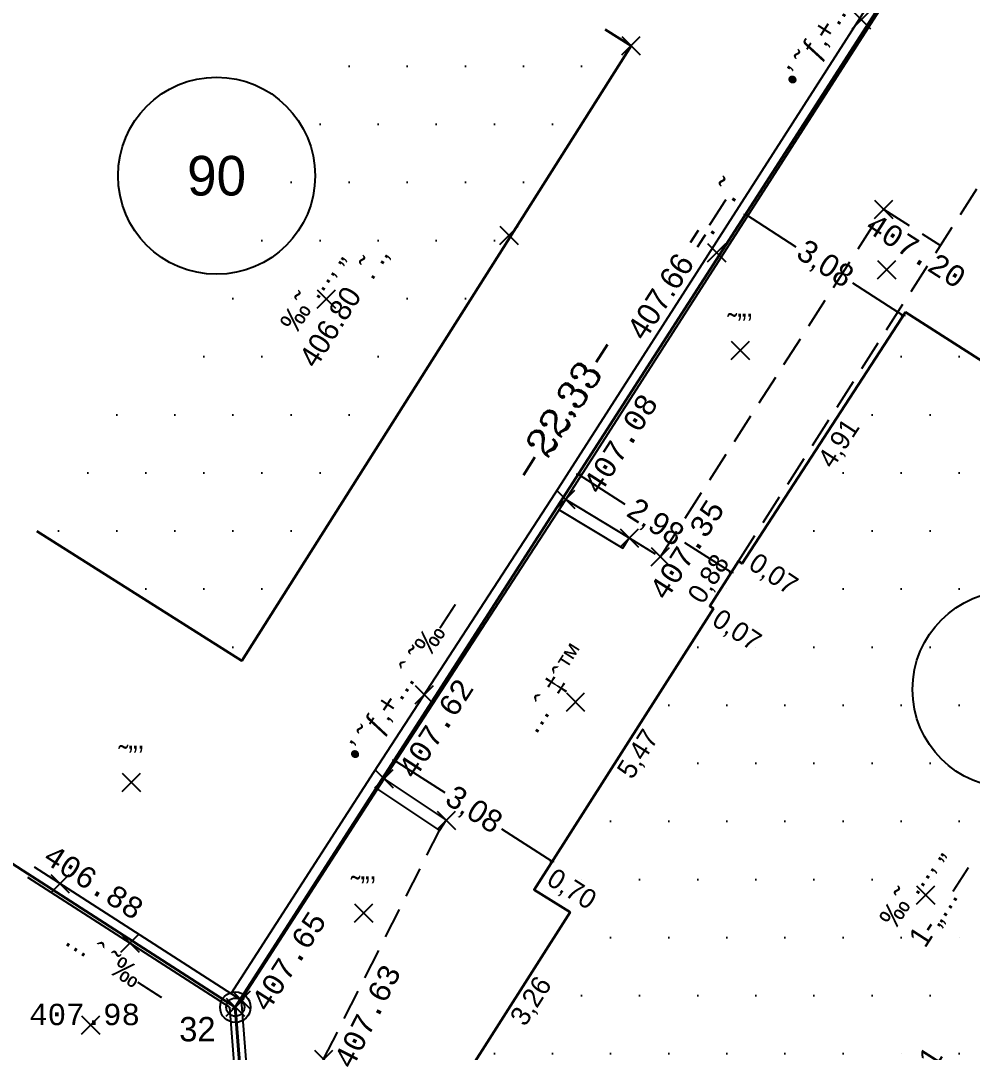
# Model space of a CAD drawing. Extents: x 193057 to 193206, y 598463 to 598548.
# Drawn here: x 193076.84 to 193092.44, y 598502.44 to 598519.36 of the extents above; entities that cross this region are included whole.
import ezdxf
from ezdxf.enums import TextEntityAlignment as Align

# ---------------------------------------------------------------- set-up
doc = ezdxf.new("R2010")
doc.units = 0
doc.header["$PDMODE"] = 3
doc.header["$PDSIZE"] = 0.15
doc.linetypes.add('DASHED', pattern=[0.75, 0.5, -0.25])
for name, color, linetype in [('0-GV-MS', 10, 'Continuous'), ('BAIT', 190, 'Continuous'), ('BETON', 1, 'Continuous'), ('BETON-L', 10, 'DASHED'), ('BP', 12, 'Continuous'), ('DIM', 115, 'Continuous'), ('DIM-BAIT', 114, 'Continuous'), ('ENH', 2, 'Continuous'), ('ES-L', 3, 'DASHED'), ('KIR', 32, 'Continuous'), ('OVI-KIR', 7, 'Continuous'), ('POCODE', 3, 'Continuous'), ('POELEV', 7, 'Continuous'), ('RIZUF', 10, 'Continuous'), ('RIZUF-L', 10, 'DASHED'), ('VAR', 7, 'Continuous')]:
    doc.layers.add(name, color=color, linetype=linetype)
doc.layers.add('BAIT-L', color=190, linetype='Continuous', lineweight=30)
doc.layers.add('GVUL', color=220, linetype='Continuous', lineweight=40)
doc.layers.add('PO', color=2, linetype='Continuous', plot=False)
doc.layers.add('PONAME', color=4, linetype='Continuous', plot=False)
doc.styles.add('HEBTXT', font='hebtxt.shx')
doc.styles.add('M', font='monotxt')
doc.styles.add('ROMANC', font='romanc')
doc.styles.add('TRHEBTXT', font='HEBTXT.SHX')
doc.dimstyles.new('DIST TO GVUL', dxfattribs={"dimtxt": 0.37, "dimasz": 0.05, "dimexe": 0, "dimexo": 0, "dimgap": 0, "dimtad": 0, "dimzin": 0, "dimtxsty": 'Standard', "dimblk": 'OBLIQUE', "dimcen": 0, "dimse1": 1, "dimse2": 1, "dimadec": 0, "dimazin": 0, "dimtfac": 1, "dimtofl": 0, "dimtmove": 0, "dimatfit": 3, "dimldrblk": 'OBLIQUE', "dimfxl": 0, "dimtolj": 1, "dimtzin": 0, "dimarcsym": 0})
doc.dimstyles.new('GV-TOTAL', dxfattribs={"dimtxt": 0.45, "dimasz": 0, "dimexe": 0.18, "dimexo": 0.0625, "dimgap": 0.25, "dimtad": 1, "dimzin": 0, "dimtxsty": 'ROMANC', "dimblk": 'NONE', "dimcen": 0, "dimse1": 1, "dimse2": 1, "dimsd1": 1, "dimsd2": 1, "dimclrd": 256, "dimclrt": 256, "dimaunit": 1, "dimazin": 0, "dimtfac": 1, "dimtofl": 0, "dimtmove": 2, "dimatfit": 3, "dimldrblk": 'NONE', "dimfxl": 0, "dimtolj": 1, "dimtzin": 0, "dimarcsym": 0})
doc.dimstyles.new('MIVNIM', dxfattribs={"dimtxt": 0.32, "dimasz": 0, "dimexe": 0.18, "dimexo": 0.0625, "dimgap": 0, "dimtad": 0, "dimzin": 0, "dimtxsty": 'HEBTXT', "dimblk": 'NONE', "dimcen": 0, "dimse1": 1, "dimse2": 1, "dimsd1": 1, "dimsd2": 1, "dimclrd": 256, "dimclrt": 256, "dimaunit": 1, "dimazin": 0, "dimtfac": 1, "dimtofl": 0, "dimtmove": 2, "dimatfit": 3, "dimldrblk": 'NONE', "dimfxl": 0, "dimtolj": 1, "dimtzin": 0, "dimarcsym": 0})
pattern_1 = [(0, (0, 0), (0.47625, 0.9524999999999999), [0, -0.9524999999999999])]

# ---------------------------------------------------------------- blocks, each defined once
blk = doc.blocks.new('PO0')
at = {"layer": 'PO'}
blk.add_point((0, 0), dxfattribs=at)
at = {"layer": 'POCODE', "style": 'HEBTXT'}
blk.add_attdef('CODE', text='', height=0.4, dxfattribs=at).set_placement((0, -0.5623510060150467), align=Align.CENTER)
at = {"layer": 'POELEV', "style": 'M'}
blk.add_attdef('ELEV', text='', height=0.35, dxfattribs=at).set_placement((0.8099999999976717, 0), align=Align.RIGHT)
at = {"layer": 'PONAME', "color": 0, "style": 'HEBTXT'}
blk.add_attdef('NAME', (0, 0.3599999999860302), '', height=0.4, dxfattribs=at)
blk = doc.blocks.new('POKIR')
at = {"layer": 'PO', "color": 30}
blk.add_point((0, 0), dxfattribs=at)
at = {"layer": 'POELEV', "style": 'M'}
blk.add_attdef('ELEV', text='', height=0.35, dxfattribs=at).set_placement((0.8099999999976717, 0), align=Align.RIGHT)
at = {"layer": 'PONAME', "color": 30, "style": 'HEBTXT'}
blk.add_attdef('NAME', (0, 0.3599999999860302), '', height=0.4, dxfattribs=at)
blk = doc.blocks.new('POPB')
at = {"layer": 'PO', "color": 1}
blk.add_point((0, 0), dxfattribs=at)
at = {"layer": 'POELEV', "style": 'M'}
blk.add_attdef('ELEV', text='', height=0.35, dxfattribs=at).set_placement((0.8099999999976717, 0), align=Align.RIGHT)
at = {"layer": 'PONAME', "color": 1, "style": 'HEBTXT'}
blk.add_attdef('NAME', (0, 0.3599999999860302), '', height=0.4, dxfattribs=at)
blk = doc.blocks.new('GKR')
at = {"layer": 'PO'}
blk.add_point((0, 0), dxfattribs=at)
at = {"color": 0, "style": 'HEBTXT', "flags": 8}
blk.add_attdef('DESC', (-0.1177442427136892, 0.2047972419210069), '', height=0.375, dxfattribs=at)
at = {"layer": 'POELEV', "color": 0, "style": 'HEBTXT'}
blk.add_attdef('ELEV', text='', height=0.375, dxfattribs=at).set_placement((-0.3345727723605378, 0.2047972419210069), align=Align.RIGHT)
at = {"layer": 'PONAME', "color": 6, "style": 'HEBTXT'}
blk.add_attdef('NAME', (-0.002143017215079368, 0.6637596836861475), '', height=0.35, dxfattribs=at)
blk = doc.blocks.new('DMVNE')
at = {"layer": 'PO', "color": 7}
blk.add_point((0, 0), dxfattribs=at)
at = {"color": 7, "style": 'HEBTXT', "flags": 8}
blk.add_attdef('BaitType', text='', height=0.35, dxfattribs=at).set_placement((0, 0), align=Align.BOTTOM_CENTER)
blk.add_attdef('TXT', text='', height=0.35, dxfattribs=at).set_placement((0, 0), align=Align.TOP_CENTER)
blk = doc.blocks.new('SBT')
at = {"layer": 'PO'}
blk.add_point((0, 0), dxfattribs=at)
at = {"color": 0, "style": 'HEBTXT', "flags": 8}
blk.add_attdef('COVER_TYPE', text='', height=0.35, dxfattribs=at).set_placement((0, 0.25), align=Align.CENTER)
blk = doc.blocks.new('SAFAR')
at = {"layer": 'PO'}
blk.add_point((0, 0), dxfattribs=at)
at = {"color": 0, "style": 'HEBTXT', "flags": 8}
blk.add_attdef('COVER_TYPE', text='', height=0.35, dxfattribs=at).set_placement((0, 0.25), align=Align.CENTER)
blk = doc.blocks.new('KIRBT')
at = {"layer": 'PO'}
blk.add_point((0, 0), dxfattribs=at)
at = {"color": 0, "style": 'HEBTXT', "flags": 8}
blk.add_attdef('KIR_TYPE', text='', height=0.35, dxfattribs=at).set_placement((0, 0.25), align=Align.CENTER)
at = {"layer": 'OVI-KIR', "color": 0, "style": 'HEBTXT', "flags": 9}
blk.add_attdef('KIR_OVI', text='', height=0.35, dxfattribs=at).set_placement((-1.483333333333334, 0.25), align=Align.RIGHT)
blk = doc.blocks.new('*D33')
at = {"layer": 'Defpoints', "color": 0}
for p in [(193091.35, 598514.5800000001), (193091.1743301451, 598514.3055476758), (193096.74, 598511.13)]:
    blk.add_point(p, dxfattribs=at)
at = {"layer": 'DIM-BAIT', "insert": (193093.869330145, 598512.5805476758), "char_height": 0.32, "attachment_point": 5, "rotation": 327.3777405678256, "style": 'HEBTXT'}
blk.add_mtext('\\A1; 6,40 ', dxfattribs=at)
blk = doc.blocks.new('_None')
blk = doc.blocks.new('*D34')
at = {"layer": 'Defpoints', "color": 0}
for p in [(193091.3500000001, 598514.58), (193088.67, 598510.46), (193088.9013281607, 598510.3095244002)]:
    blk.add_point(p, dxfattribs=at)
at = {"layer": 'DIM-BAIT', "insert": (193090.2413281607, 598512.3695244002), "char_height": 0.32, "attachment_point": 5, "rotation": 56.95658424290339, "style": 'HEBTXT'}
blk.add_mtext('\\A1; 4,91 ', dxfattribs=at)
blk = doc.blocks.new('*D35')
at = {"layer": 'Defpoints', "color": 0}
for p in [(193088.61, 598510.5), (193088.6657139117, 598510.4535708675), (193088.67, 598510.46)]:
    blk.add_point(p, dxfattribs=at)
at = {"layer": 'DIM-BAIT', "insert": (193089.122020561, 598510.3008051971), "char_height": 0.32, "attachment_point": 5, "rotation": 326.30993244836594, "style": 'HEBTXT'}
blk.add_mtext('\\A1; 0,07 ', dxfattribs=at)
blk = doc.blocks.new('*D36')
at = {"layer": 'Defpoints', "color": 0}
for p in [(193088.61, 598510.5), (193088.0564603707, 598509.8130589537), (193088.14, 598509.76)]:
    blk.add_point(p, dxfattribs=at)
at = {"layer": 'DIM-BAIT', "insert": (193088.1076225874, 598510.1472932376), "char_height": 0.32, "attachment_point": 5, "rotation": 57.578935237102485, "style": 'HEBTXT'}
blk.add_mtext('\\A1; 0,88 ', dxfattribs=at)
blk = doc.blocks.new('*D37')
at = {"layer": 'Defpoints', "color": 0}
for p in [(193088.14, 598509.76), (193088.1915524107, 598509.707328616), (193088.2, 598509.72)]:
    blk.add_point(p, dxfattribs=at)
at = {"layer": 'DIM-BAIT', "insert": (193088.5224460153, 598509.3812896082), "char_height": 0.32, "attachment_point": 5, "rotation": 326.3099324611931, "style": 'HEBTXT'}
blk.add_mtext('\\A1; 0,07 ', dxfattribs=at)
blk = doc.blocks.new('*D38')
at = {"layer": 'Defpoints', "color": 0}
for p in [(193088.2000000001, 598509.7200000001), (193085.26, 598505.1100000001), (193085.4796369293, 598504.9699278586)]:
    blk.add_point(p, dxfattribs=at)
at = {"layer": 'DIM-BAIT', "insert": (193086.9496369293, 598507.2749278586), "char_height": 0.32, "attachment_point": 5, "rotation": 57.4725487204803, "style": 'HEBTXT'}
blk.add_mtext('\\A1; 5,47 ', dxfattribs=at)
blk = doc.blocks.new('*D39')
at = {"layer": 'Defpoints', "color": 0}
for p in [(193085.26, 598505.1099999999), (193085.85, 598504.74), (193085.910222809, 598504.8360309657)]:
    blk.add_point(p, dxfattribs=at)
at = {"layer": 'DIM-BAIT', "insert": (193085.8160070395, 598505.1342987857), "char_height": 0.32, "attachment_point": 5, "rotation": 327.9074086727099, "style": 'HEBTXT'}
blk.add_mtext('\\A1; 0,70 ', dxfattribs=at)
blk = doc.blocks.new('*D40')
at = {"layer": 'Defpoints', "color": 0}
for p in [(193085.8500000001, 598504.74), (193084.0999999999, 598501.9899999999), (193084.3208449617, 598501.8494622969)]:
    blk.add_point(p, dxfattribs=at)
at = {"layer": 'DIM-BAIT', "insert": (193085.1958449619, 598503.224462297), "char_height": 0.32, "attachment_point": 5, "rotation": 57.52880770871992, "style": 'HEBTXT'}
blk.add_mtext('\\A1; 3,26 ', dxfattribs=at)
blk = doc.blocks.new('*D41')
at = {"layer": 'Defpoints', "color": 0}
for p in [(193084.1, 598501.99), (193084.8271636686, 598501.7160603607), (193084.74, 598501.58)]:
    blk.add_point(p, dxfattribs=at)
at = {"layer": 'DIM-BAIT', "insert": (193084.6489130612, 598502.000544142), "char_height": 0.32, "attachment_point": 5, "rotation": 327.3553598623991, "style": 'HEBTXT'}
blk.add_mtext('\\A1; 0,76 ', dxfattribs=at)
blk = doc.blocks.new('_Oblique')
at = {"color": 0, "linetype": 'ByBlock', "lineweight": -2}
blk.add_line((-0.5, -0.5), (0.5, 0.5), dxfattribs=at)
blk = doc.blocks.new('*D65')
at = {"layer": 'Defpoints', "color": 0}
for p in [(193082.9680186557, 598507.235891629), (193082.6715626112, 598506.7750221342), (193085.26, 598505.11)]:
    blk.add_point(p, dxfattribs=at)
at = {"layer": 'DIM', "color": 0, "lineweight": -2}
for p, q in [((193082.9680186557, 598507.235891629), (193083.7954675292, 598506.7036320135)), ((193085.5564560446, 598505.5708694948), (193084.7290071711, 598506.1031291103))]:
    blk.add_line(p, q, dxfattribs=at)
at = {"layer": 'DIM', "color": 0, "lineweight": -2, "xscale": 0.05, "yscale": 0.05, "zscale": 0.05}
for p, rotation in [((193082.9680186557, 598507.235891629), 147.248696404225), ((193085.5564560446, 598505.5708694948), 327.248696404225)]:
    blk.add_blockref('_Oblique', p, dxfattribs=dict(at, rotation=rotation))
at = {"layer": 'DIM', "color": 0, "insert": (193084.2622373501, 598506.4033805619), "char_height": 0.37, "attachment_point": 5, "rotation": 327.24869640422503}
blk.add_mtext('\\A1;3,08', dxfattribs=at)
blk = doc.blocks.new('*D66')
at = {"layer": 'Defpoints', "color": 0}
for p in [(193085.9839644976, 598511.9244701286), (193085.6301677943, 598511.374459053), (193088.14, 598509.76)]:
    blk.add_point(p, dxfattribs=at)
at = {"layer": 'DIM', "color": 0, "lineweight": -2}
for p, q in [((193085.9839644976, 598511.9244701286), (193086.7461791227, 598511.43417269)), ((193088.4937967033, 598510.3100110756), (193087.7315820782, 598510.8003085143))]:
    blk.add_line(p, q, dxfattribs=at)
at = {"layer": 'DIM', "color": 0, "lineweight": -2, "xscale": 0.05, "yscale": 0.05, "zscale": 0.05}
for p, rotation in [((193085.9839644976, 598511.9244701286), 147.2486964042377), ((193088.4937967033, 598510.3100110756), 327.2486964042377)]:
    blk.add_blockref('_Oblique', p, dxfattribs=dict(at, rotation=rotation))
at = {"layer": 'DIM', "color": 0, "insert": (193087.2388806005, 598511.1172406022), "char_height": 0.37, "attachment_point": 5, "rotation": 327.2486964042377}
blk.add_mtext('\\A1;2,98', dxfattribs=at)
blk = doc.blocks.new('*D67')
at = {"layer": 'Defpoints', "color": 0}
for p in [(193088.7627037365, 598516.244288101), (193088.7261717193, 598516.187495559), (193091.35, 598514.58)]:
    blk.add_point(p, dxfattribs=at)
at = {"layer": 'DIM', "color": 0, "lineweight": -2}
for p, q in [((193088.7261717193, 598516.187495559), (193089.5530500301, 598515.6556029601)), ((193091.3134679828, 598514.523207458), (193090.486589672, 598515.0551000569))]:
    blk.add_line(p, q, dxfattribs=at)
at = {"layer": 'DIM', "color": 0, "lineweight": -2, "xscale": 0.05, "yscale": 0.05, "zscale": 0.05}
for p, rotation in [((193088.7261717193, 598516.187495559), 147.2486964041257), ((193091.3134679828, 598514.523207458), 327.2486964041257)]:
    blk.add_blockref('_Oblique', p, dxfattribs=dict(at, rotation=rotation))
at = {"layer": 'DIM', "color": 0, "insert": (193090.019819851, 598515.3553515086), "char_height": 0.37, "attachment_point": 5, "rotation": 327.24869640412567}
blk.add_mtext('\\A1;3,08', dxfattribs=at)
blk = doc.blocks.new('*D82')
at = {"layer": 'Defpoints', "color": 0}
for p in [(193092.2244098068, 598522.1102025392), (193092.4447873693, 598521.9684438532), (193080.3619663287, 598503.1845321055)]:
    blk.add_point(p, dxfattribs=at)
at = {"layer": 'DIM', "insert": (193085.7474675877, 598512.9984040493), "char_height": 0.45, "attachment_point": 5, "rotation": 57.248698973523084, "style": 'ROMANC'}
blk.add_mtext('\\A1;-22,33- ', dxfattribs=at)
blk = doc.blocks.new('*D83')
at = {"layer": 'Defpoints', "color": 0}
for p in [(193080.3619663287, 598503.1845321053), (193081.5585546092, 598487.903130459), (193081.8683989145, 598487.9273923738)]:
    blk.add_point(p, dxfattribs=at)
at = {"layer": 'DIM', "insert": (193081.8349357088, 598495.4338271016), "char_height": 0.45, "attachment_point": 5, "rotation": 274.47732807384943, "style": 'ROMANC'}
blk.add_mtext('\\A1;-15,33- ', dxfattribs=at)
blk = doc.blocks.new('0-number')
blk.add_circle((0, 0), 1.615720647933863)
at = {"style": 'TRHEBTXT'}
blk.add_attdef('N', text='', height=0.65, dxfattribs=at).set_placement((3.552713678800501e-15, 0), align=Align.MIDDLE_CENTER)
blk = doc.blocks.new('PO2')
at = {"layer": 'BP'}
for radius in [0.25, 0.15]:
    blk.add_circle((0, 0), radius, dxfattribs=at)
at = {"layer": 'PO'}
blk.add_point((0, 0), dxfattribs=at)
at = {"layer": 'BP', "style": 'HEBTXT'}
blk.add_attdef('NAME', (0, 0.4499999999999993), '', height=0.4, dxfattribs=at)
at = {"layer": 'POELEV', "style": 'M'}
blk.add_attdef('ELEV', text='', height=0.35, dxfattribs=at).set_placement((0.8100000000000023, 0), align=Align.RIGHT)
blk = doc.blocks.new('DGGG_1')
at = {"layer": 'PO'}
blk.add_point((0, 0), dxfattribs=at)
at = {"layer": 'POELEV', "style": 'HEBTXT', "flags": 8}
blk.add_attdef('ELEV', text='', height=0.35, dxfattribs=at).set_placement((-0.4083474905215922, -0.3456422187875869), align=Align.TOP_RIGHT)
blk.add_attdef('TAG', text='', height=0.35, dxfattribs=at).set_placement((0.1796486841271392, -0.3456422187875869), align=Align.TOP_LEFT)
at = {"layer": 'PONAME', "color": 0, "style": 'HEBTXT'}
blk.add_attdef('NAME', (-0.6961085475223197, 0.6371184896327531), '', height=0.4, dxfattribs=at)
blk = doc.blocks.new('DRZPA_3')
at = {"layer": 'PO'}
blk.add_point((0, 0), dxfattribs=at)
at = {"layer": 'POELEV', "style": 'HEBTXT', "flags": 8}
blk.add_attdef('ELEV', text='', height=0.35, dxfattribs=at).set_placement((-0.4083474905215922, -0.3456422187875869), align=Align.TOP_RIGHT)
blk.add_attdef('TAG', text='', height=0.35, dxfattribs=at).set_placement((0.1796486841271392, -0.3456422187875869), align=Align.TOP_LEFT)
at = {"layer": 'PONAME', "color": 0, "style": 'HEBTXT'}
blk.add_attdef('NAME', (-0.6961085475223197, 0.6371184896327531), '', height=0.4, dxfattribs=at)

msp = doc.modelspace()

# ---------------------------------------------------------------- hatches: boundary and pattern name
at = {"layer": 'VAR'}
h = msp.add_hatch(dxfattribs=at)
h.set_pattern_fill('DOTS', color=256, scale=0.6, style=0)
h.set_pattern_definition(pattern_1)
h.paths.add_polyline_path([(193077.11, 598510.99), (193083.4919315756, 598521.075027675), (193086.85, 598518.9500000002), (193080.4680684243, 598508.8649723252)])
h = msp.add_hatch(dxfattribs=at)
h.set_pattern_fill('DOTS', color=256, scale=0.6, style=0)
h.set_pattern_definition(pattern_1)
h.paths.add_polyline_path([(193101.14, 598509.29), (193097.21, 598511.83), (193096.74, 598511.13), (193091.35, 598514.58), (193088.67, 598510.46), (193088.61, 598510.5), (193088.14, 598509.76), (193088.2, 598509.72), (193085.26, 598505.11), (193085.85, 598504.74), (193084.1, 598501.99), (193084.74, 598501.58), (193083.62, 598499.83), (193083.92, 598496.6000000001), (193086.74, 598494.8), (193087.18, 598495.49), (193087.82, 598495.07), (193088.9, 598496.77), (193090.1586486777, 598495.9780412815), (193091.32, 598497.75), (193092.29, 598497.0900000001), (193092.92, 598498.04), (193093.42, 598497.72), (193096.01, 598501.78), (193096.98, 598501.14), (193097.79, 598502.4100000001), (193096.49, 598503.26), (193097.28, 598504.44), (193097.8, 598504.12)])

# ---------------------------------------------------------------- linework, layer by layer
at = {"layer": 'BAIT', "linetype": 'DASHED', "flags": 128}
msp.add_lwpolyline([(193088.61, 598510.5), (193092.62, 598516.76)], dxfattribs=at)
at = {"layer": 'BAIT-L', "flags": 128}
for points in [[(193077.11, 598510.99), (193080.4686776641, 598508.8659350742), (193086.85, 598518.95), (193086.4274910209, 598519.2173689633)], [(193097.79, 598502.4100000001), (193096.49, 598503.26), (193097.28, 598504.44), (193097.8, 598504.12), (193101.14, 598509.29), (193101.14, 598509.29), (193097.21, 598511.83), (193096.74, 598511.13), (193091.35, 598514.58), (193088.67, 598510.46), (193088.61, 598510.5), (193088.14, 598509.76), (193088.2, 598509.72), (193085.26, 598505.11), (193085.85, 598504.74), (193084.1, 598501.99)]]:
    msp.add_lwpolyline(points, dxfattribs=at)
at = {"layer": 'BETON-L'}
msp.add_lwpolyline([(193086.82, 598510.88), (193087.33, 598510.5700000001), (193090.99, 598516.27), (193091.923194506, 598515.6722188548)], dxfattribs=at)
at = {"layer": 'ES-L'}
msp.add_lwpolyline([(193086.991, 598527.776, -0.02653041897094828), (193102.481, 598517.337), (193105.271, 598517.701), (193111.733, 598512.459), (193118.001, 598506.851), (193126.346, 598498.679), (193128.824, 598496.073)], format="xyb", dxfattribs=at)
at = {"layer": 'GVUL'}
msp.add_lwpolyline([(193119.398696929, 598516.5205814982, 0.04748233958968674), (193089.9822098718, 598537.6094724616, 0.04748233958968674)], format="xyb", dxfattribs=at)
at = {"layer": 'GVUL', "flags": 128}
msp.add_lwpolyline([(193081.559, 598487.9029999999, 0.1218927622237974), (193101.152, 598497.086), (193103.686, 598499.302, 0.460371198327296), (193102.9589999999, 598514.4779999998, 0.01819670613754823), (193092.445, 598521.969), (193080.362, 598503.185)], format="xyb", close=True, dxfattribs=at)
at = {"layer": 'GVUL'}
msp.add_lwpolyline([(193080.362, 598503.185), (193071.9517329553, 598508.594936066)], dxfattribs=at)
at = {"layer": 'KIR', "flags": 128}
for points in [[(193080.2918998518, 598503.4083620791), (193082.6321299042, 598507.0387189554), (193085.6119778384, 598511.6184852433), (193092.0039204401, 598521.5951665869)], [(193080.46, 598503.3), (193082.8, 598506.93), (193085.78, 598511.51), (193092.1720153133, 598521.4867948334)], [(193085.78, 598511.51), (193086.82, 598510.88)], [(193085.6708686311, 598511.3422746075), (193086.7163761126, 598510.7089383446)], [(193086.7163761126, 598510.7089383446), (193086.82, 598510.88)], [(193082.8, 598506.93), (193083.82, 598506.25)], [(193082.6916250483, 598506.7618798828), (193083.7090599608, 598506.0835899411)], [(193083.7090599608, 598506.0835899411), (193083.82, 598506.25)], [(193080.46, 598503.3), (193077.0694567747, 598505.480450357)], [(193080.2683233347, 598503.1854791266), (193076.9612766318, 598505.3122330668)], [(193080.46, 598503.3), (193081.14, 598494.58), (193081.57, 598488.13)], [(193080.2683233347, 598503.1854791266), (193080.9405178429, 598494.5655730801), (193081.3704429685, 598488.1166961979)]]:
    msp.add_lwpolyline(points, dxfattribs=at)
at = {"layer": 'RIZUF-L'}
msp.add_lwpolyline([(193082.42, 598496.51), (193081.81, 598502.33), (193083.7090599608, 598506.0835899411)], dxfattribs=at)

# ---------------------------------------------------------------- block references
at = {"layer": '0-GV-MS'}
for p, values in [((193080.0553698774, 598516.8193106329), {'N': '90'}), ((193093.0794404845, 598508.3953840734), {'N': '91'})]:
    msp.add_blockref('0-number', p, dxfattribs=at).add_auto_attribs(values)
ref = msp.add_blockref('PO2', (193080.362, 598503.185), dxfattribs=at)
ref.add_attrib('NAME', '32', (193079.4428882101, 598502.6238868453), dxfattribs={"layer": 'BP', "height": 0.4000000000000001, "style": 'HEBTXT'})
at = {"layer": 'BAIT'}
msp.add_blockref('POPB', (193086.85, 598518.9500000002, 406.4300000000001), dxfattribs=at)
ref = msp.add_blockref('DMVNE', (193081.8554046685, 598514.7957865297), dxfattribs=dict(at, rotation=57.67386000454862))
ref.add_attrib('BaitType', '‰˜…‚ „', dxfattribs={"layer": '0', "color": 7, "height": 0.35, "rotation": 57.67386000642675, "style": 'HEBTXT'}).set_placement((193081.8554046685, 598514.7957865297), align=Align.BOTTOM_CENTER)
ref = msp.add_blockref('DRZPA_3', (193084.85, 598515.8399999999, 406.8000000000002), dxfattribs=at)
ref.add_attrib('TAG', '.˜.‚', dxfattribs={"layer": 'POELEV', "height": 0.35, "rotation": 57.67386000362454, "style": 'HEBTXT'}).set_placement((193082.3142565825, 598515.2750940531, 406.8000000000002), align=Align.TOP_LEFT)
ref.add_attrib('ELEV', '406.80', dxfattribs={"layer": 'POELEV', "height": 0.35, "rotation": 57.67386000707607, "style": 'HEBTXT'}).set_placement((193082.1505957784, 598515.0401693835, 406.8000000000002), align=Align.TOP_RIGHT)
ref = msp.add_blockref('DMVNE', (193091.6814048915, 598505.0251051405), dxfattribs=dict(at, rotation=57.14514782820823))
ref.add_attrib('BaitType', '‰˜…‚ „', dxfattribs={"layer": '0', "color": 7, "height": 0.35, "rotation": 57.14514782618378, "style": 'HEBTXT'}).set_placement((193091.6814048915, 598505.0251051405), align=Align.BOTTOM_CENTER)
ref = msp.add_blockref('DMVNE', (193091.6814048915, 598505.0251051405), dxfattribs=dict(at, rotation=57.14514782820823))
ref.add_attrib('BaitType', '1-„…—', dxfattribs={"layer": '0', "color": 7, "height": 0.35, "rotation": 57.14514782618378, "style": 'HEBTXT'}).set_placement((193092.1680879732, 598504.7147725075), align=Align.BOTTOM_CENTER)
ref = msp.add_blockref('DGGG_1', (193091.39, 598502.0899999999, 414.1100000000001), dxfattribs=at)
ref.add_attrib('TAG', '‚‚.‚', dxfattribs={"layer": 'POELEV', "height": 0.35, "rotation": 57.5288077076583, "style": 'HEBTXT'}).set_placement((193090.7655780159, 598502.0464824573, 414.1100000000001), align=Align.TOP_LEFT)
ref.add_attrib('ELEV', '414.11', dxfattribs={"layer": 'POELEV', "height": 0.35, "rotation": 57.5288077058874, "style": 'HEBTXT'}).set_placement((193091.6804243182, 598502.5716529908, 414.1100000000001), align=Align.TOP_RIGHT)
at = {"layer": 'BETON'}
ref = msp.add_blockref('SBT', (193085.939138995, 598508.1876823709), dxfattribs=dict(at, rotation=57.47254871782959))
ref.add_attrib('COVER_TYPE', '…ˆ ‡ˆ™', dxfattribs={"layer": '0', "color": 0, "height": 0.3499999999999999, "rotation": 57.47254871569786, "style": 'HEBTXT'}).set_placement((193085.7283555149, 598508.322108278), align=Align.CENTER)
at = {"layer": 'ENH'}
msp.add_blockref('PO0', (193091.04, 598515.2800000003, 407.24), dxfattribs=at)
ref = msp.add_blockref('PO0', (193077.99, 598502.8900000001, 407.98), dxfattribs=at)
ref.add_attrib('ELEV', '407.98', dxfattribs={"layer": 'POELEV', "height": 0.35, "style": 'M'}).set_placement((193078.8, 598502.8900000001, 407.98), align=Align.RIGHT)
at = {"layer": 'KIR'}
ref = msp.add_blockref('KIRBT', (193090.62362031, 598519.3802480929), dxfattribs=dict(at, rotation=57.35279011379388))
ref.add_attrib('KIR_TYPE', '•’ ˜ƒ‚+…ˆ ˜‰—', dxfattribs={"layer": '0', "color": 0, "height": 0.35, "rotation": 57.35279011379388, "style": 'HEBTXT'}).set_placement((193090.4131182647, 598519.5151142819), align=Align.CENTER)
ref = msp.add_blockref('GKR', (193088.2535626943, 598515.5561587192, 407.6600000000001), dxfattribs=dict(at, rotation=57.35279009763659))
ref.add_attrib('ELEV', '407.66', dxfattribs={"layer": 'POELEV', "color": 0, "height": 0.3750000000000001, "rotation": 57.35279009854144, "style": 'HEBTXT'}).set_placement((193087.9006315217, 598515.384926602, 407.6600000000001), align=Align.RIGHT)
ref.add_attrib('DESC', '=.—.˜', (193088.0176028716, 598515.5674979979, 407.6600000000001), dxfattribs={"layer": '0', "color": 0, "height": 0.3750000000000001, "rotation": 57.35279009854144, "style": 'HEBTXT'})
ref = msp.add_blockref('POKIR', (193085.78, 598511.5099999998, 407.0799999999999), dxfattribs=at)
ref.add_attrib('ELEV', '407.08', dxfattribs={"layer": 'POELEV', "height": 0.35, "rotation": 57.35279011423168, "style": 'M'}).set_placement((193087.3104651594, 598513.0951092792, 407.0799999999999), align=Align.RIGHT)
for p in [(193086.8200000001, 598510.8799999999, 407.1199999999999), (193083.8200000001, 598506.25, 407.3500000000001)]:
    msp.add_blockref('POKIR', p, dxfattribs=at)
ref = msp.add_blockref('KIRBT', (193083.4598248444, 598508.3108138634), dxfattribs=dict(at, rotation=56.94975722049377))
ref.add_attrib('KIR_TYPE', '•’ ˜ƒ‚+…ˆ ˜‰—', dxfattribs={"layer": '0', "color": 0, "height": 0.35, "rotation": 56.94975722049377, "style": 'HEBTXT'}).set_placement((193083.2502766818, 598508.4471574278), align=Align.CENTER)
ref = msp.add_blockref('POKIR', (193082.8, 598506.9300000002, 407.6199999999999), dxfattribs=at)
ref.add_attrib('ELEV', '407.62', dxfattribs={"layer": 'POELEV', "height": 0.35, "rotation": 56.94975721979991, "style": 'M'}).set_placement((193084.2891790666, 598508.4215343659, 407.6199999999999), align=Align.RIGHT)
ref = msp.add_blockref('POKIR', (193077.49, 598505.21, 406.8800000000001), dxfattribs=at)
ref.add_attrib('ELEV', '406.88', dxfattribs={"layer": 'POELEV', "height": 0.35, "rotation": 327.2550245790544, "style": 'M'}).set_placement((193078.7119026947, 598504.5977662447, 406.8800000000001), align=Align.RIGHT)
ref = msp.add_blockref('POKIR', (193080.46, 598503.2999999998, 407.6500000000001), dxfattribs=at)
ref.add_attrib('ELEV', '407.65', dxfattribs={"layer": 'POELEV', "height": 0.35, "rotation": 57.19303447463214, "style": 'M'}).set_placement((193081.8745032219, 598504.6062239372, 407.6500000000001), align=Align.RIGHT)
ref = msp.add_blockref('KIRBT', (193078.6337656495, 598504.2366593215), dxfattribs=dict(at, rotation=327.2550245694266))
ref.add_attrib('KIR_TYPE', '…ˆ ˜‰—', dxfattribs={"layer": '0', "color": 0, "height": 0.35, "rotation": 327.2550245694266, "style": 'HEBTXT'}).set_placement((193078.3092252212, 598503.7320074511), align=Align.CENTER)
at = {"layer": 'RIZUF'}
ref = msp.add_blockref('PO0', (193090.99, 598516.27, 407.2), dxfattribs=at)
ref.add_attrib('ELEV', '407.20', dxfattribs={"layer": 'POELEV', "height": 0.35, "rotation": 327.357387854643, "style": 'M'}).set_placement((193092.1916405978, 598514.9524178084, 407.2), align=Align.RIGHT)
ref = msp.add_blockref('PO0', (193087.3300000001, 598510.5700000003, 407.3500000000001), dxfattribs=at)
ref.add_attrib('ELEV', '407.35', dxfattribs={"layer": 'POELEV', "height": 0.35, "rotation": 57.2952664231612, "style": 'M'}).set_placement((193088.4016119957, 598511.3588091133, 407.3500000000001), align=Align.RIGHT)
ref = msp.add_blockref('PO0', (193081.8100000001, 598502.3300000001, 407.6300000000001), dxfattribs=at)
ref.add_attrib('ELEV', '407.63', dxfattribs={"layer": 'POELEV', "height": 0.35, "rotation": 63.1637075063711, "style": 'M'}).set_placement((193083.0912462654, 598503.7668343446, 407.6300000000001), align=Align.RIGHT)
at = {"layer": 'VAR'}
ref = msp.add_blockref('SAFAR', (193088.6395106599, 598513.9550234016), dxfattribs=at)
ref.add_attrib('COVER_TYPE', '˜”’', dxfattribs={"layer": '0', "color": 0, "height": 0.35, "style": 'HEBTXT'}).set_placement((193088.6395106599, 598514.2050234016), align=Align.CENTER)
ref = msp.add_blockref('SAFAR', (193078.6572898155, 598506.8717247774), dxfattribs=at)
ref.add_attrib('COVER_TYPE', '˜”’', dxfattribs={"layer": '0', "color": 0, "height": 0.35, "style": 'HEBTXT'}).set_placement((193078.6572898155, 598507.1217247774), align=Align.CENTER)
ref = msp.add_blockref('SAFAR', (193082.4639701866, 598504.7277455357), dxfattribs=at)
ref.add_attrib('COVER_TYPE', '˜”’', dxfattribs={"layer": '0', "color": 0, "height": 0.35, "style": 'HEBTXT'}).set_placement((193082.4639701866, 598504.9777455357), align=Align.CENTER)

# ---------------------------------------------------------------- dimensions: what is measured, and where the dimension line sits
at = {"layer": 'DIM'}
dim = msp.add_aligned_dim(p1=(193080.3619663287, 598503.1845321055), p2=(193092.4447873693, 598521.9684438532), distance=0.26203395796657136, dimstyle='GV-TOTAL', override={"dimpost": '-<>- '}, dxfattribs=at)
dim.commit()
dim.dimension.update_dxf_attribs({"geometry": '*D82', "text_midpoint": (193085.7474675877, 598512.9984040493)})
for p1, p2, distance, picture, middle in [((193091.35, 598514.58), (193088.7627037365, 598516.244288101), 0.06752763216778085, '*D67', (193090.019819851, 598515.3553515086)), ((193088.14, 598509.76), (193085.6301677943, 598511.374459053), -0.6539757568258375, '*D66', (193087.2388806005, 598511.1172406022)), ((193085.26, 598505.11), (193082.6715626112, 598506.7750221342), -0.5479843771226351, '*D65', (193084.2622373501, 598506.4033805619))]:
    dim = msp.add_aligned_dim(p1=p1, p2=p2, distance=distance, dimstyle='DIST TO GVUL', dxfattribs=at)
    dim.commit()
    dim.dimension.update_dxf_attribs({"geometry": picture, "text_midpoint": middle})
dim = msp.add_linear_dim(base=(193081.8683989145, 598487.9273923738), p1=(193080.3619663287, 598503.1845321055), p2=(193081.5585546092, 598487.9031304591), angle=274.477328073741, dimstyle='GV-TOTAL', override={"dimpost": '-<>- '}, dxfattribs=at)
dim.commit()
dim.dimension.update_dxf_attribs({"geometry": '*D83', "text_midpoint": (193081.8349357088, 598495.4338271016), "dimtype": 129})
at = {"layer": 'DIM-BAIT'}
for p1, p2, distance, picture, middle in [((193091.35, 598514.58), (193088.67, 598510.46), 0.2759630845930646, '*D34', (193090.2413281607, 598512.3695244002)), ((193096.74, 598511.13), (193091.35, 598514.58), 0.3258588285629524, '*D33', (193093.869330145, 598512.5805476758)), ((193088.2, 598509.72), (193085.26, 598505.11), 0.26050064396602546, '*D38', (193086.9496369293, 598507.2749278586)), ((193085.85, 598504.74), (193084.1, 598501.99), 0.26176963745067067, '*D40', (193085.1958449619, 598503.224462297))]:
    dim = msp.add_aligned_dim(p1=p1, p2=p2, distance=distance, dimstyle='MIVNIM', override={"dimpost": ' <> '}, dxfattribs=at)
    dim.commit()
    dim.dimension.update_dxf_attribs({"geometry": picture, "text_midpoint": middle})
for base, p1, p2, angle, picture, middle in [((193088.6657139117, 598510.4535708675), (193088.61, 598510.5), (193088.67, 598510.46), 326.30993246119306, '*D35', (193089.122020561, 598510.3008051971)), ((193088.0564603707, 598509.8130589537), (193088.61, 598510.5), (193088.14, 598509.76), 237.57893523870814, '*D36', (193088.1076225874, 598510.1472932376)), ((193088.1915524107, 598509.707328616), (193088.14, 598509.76), (193088.2, 598509.72), 326.30993244836594, '*D37', (193088.5224460153, 598509.3812896082)), ((193085.910222809, 598504.8360309657), (193085.26, 598505.11), (193085.85, 598504.74), 327.90740867143774, '*D39', (193085.8160070395, 598505.1342987857)), ((193084.8271636686, 598501.7160603607), (193084.1, 598501.99), (193084.74, 598501.58), 327.3553598623991, '*D41', (193084.6489130612, 598502.000544142))]:
    dim = msp.add_linear_dim(base=base, p1=p1, p2=p2, angle=angle, dimstyle='MIVNIM', override={"dimpost": ' <> '}, dxfattribs=at)
    dim.commit()
    dim.dimension.update_dxf_attribs({"geometry": picture, "text_midpoint": middle, "dimtype": 129})

doc.saveas('drawing.dxf')
